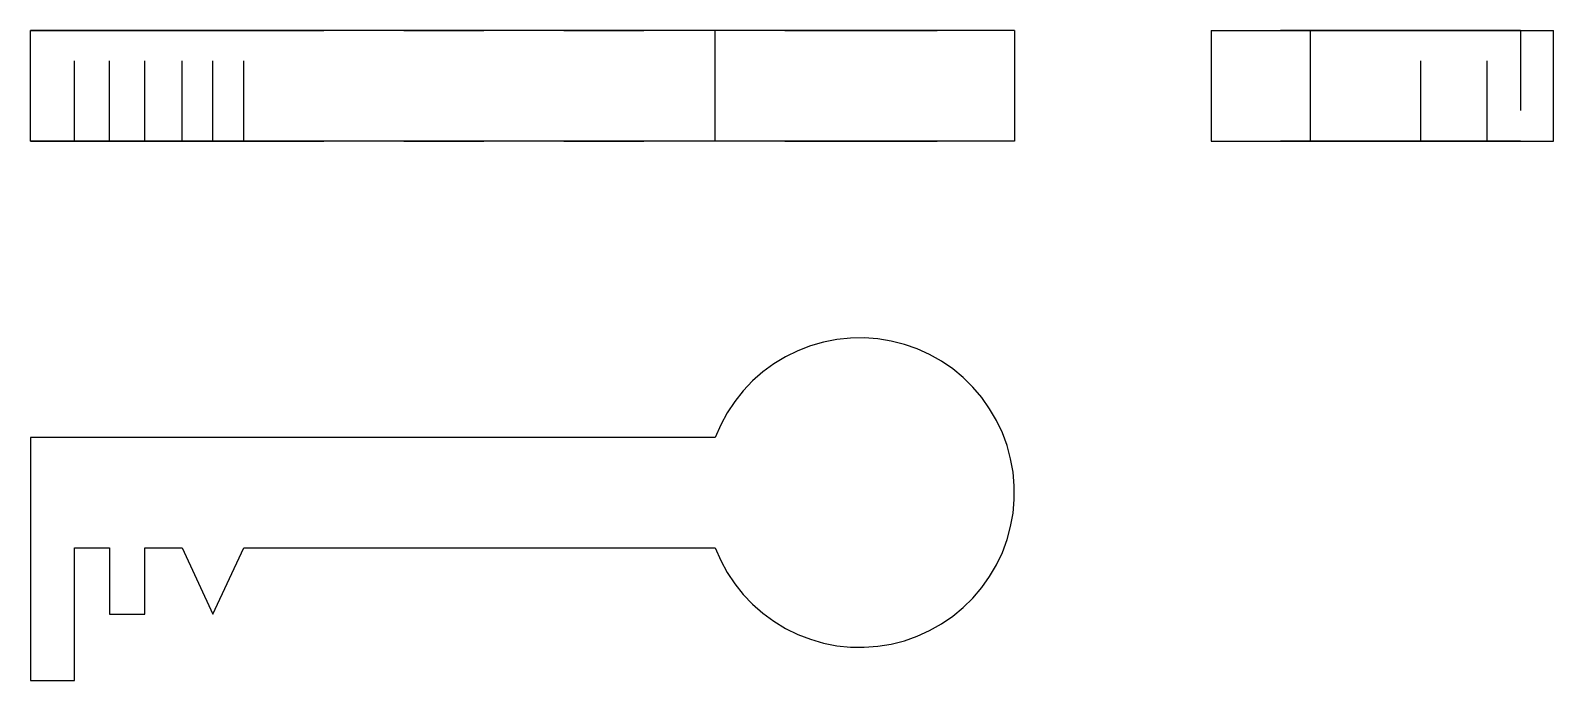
# Model space of a CAD drawing. Extents: x 0 to 1.9, y 0 to 0.81.
import ezdxf

# ---------------------------------------------------------------- set-up
doc = ezdxf.new("R2010")
doc.units = 0
doc.linetypes.add('HIDDEN', pattern=[0.061514, 0.04103, -0.020484])
for name, color, linetype in [('FRONT', 7, 'CONTINUOUS'), ('FRONT_HID', 7, 'HIDDEN'), ('LEFT', 7, 'CONTINUOUS'), ('LEFT_HID', 7, 'HIDDEN'), ('TOP', 7, 'CONTINUOUS')]:
    doc.layers.add(name, color=color, linetype=linetype)

msp = doc.modelspace()

# ---------------------------------------------------------------- linework, layer by layer
at = {"layer": 'FRONT'}
for p, q in [((0.856311, 0.812248), (0, 0.812248)), ((0, 0.674134), (0, 0.812248)), ((0.856311, 0.674134), (0.856311, 0.812248)), ((1.23028, 0.812248), (0.856311, 0.812248)), ((1.23028, 0.812248), (1.23028, 0.674134)), ((0.856311, 0.674134), (0, 0.674134)), ((1.23028, 0.674134), (0.856311, 0.674134))]:
    msp.add_line(p, q, dxfattribs=at)
at = {"layer": 'FRONT_HID', "linetype": 'HIDDEN'}
for p, q in [((0.055246, 0.812248), (0, 0.812248)), ((0, 0.812248), (0.055246, 0.812248)), ((0.055246, 0.812248), (0.098881, 0.812248)), ((0.055246, 0.674134), (0.055246, 0.812248)), ((0.055246, 0.674134), (0.055246, 0.812248)), ((0.098881, 0.812248), (0.143078, 0.812248)), ((0.098881, 0.674134), (0.098881, 0.812248)), ((0.098881, 0.812248), (0.143078, 0.812248)), ((0.098881, 0.674134), (0.098881, 0.812248)), ((0.143078, 0.812248), (0.189541, 0.812248)), ((0.143078, 0.674134), (0.143078, 0.812248)), ((0.143078, 0.674134), (0.143078, 0.812248)), ((0.189541, 0.812248), (0.228213, 0.812248)), ((0.189541, 0.674134), (0.189541, 0.812248)), ((0.189541, 0.812248), (0.228213, 0.812248)), ((0.228213, 0.674134), (0.228213, 0.812248)), ((0.228213, 0.812248), (0.266885, 0.812248)), ((0.228213, 0.812248), (0.266885, 0.812248)), ((0.266885, 0.674134), (0.266885, 0.812248)), ((0.266885, 0.812248), (0.856311, 0.812248)), ((0.949447, 0.812248), (0.943308, 0.812248)), ((0.943308, 0.812248), (0.949447, 0.812248)), ((0.955585, 0.812248), (0.949447, 0.812248)), ((0.949447, 0.812248), (0.955585, 0.812248)), ((0.961723, 0.812248), (0.955585, 0.812248)), ((0.955585, 0.812248), (0.961723, 0.812248)), ((0.967862, 0.812248), (0.961723, 0.812248)), ((0.961723, 0.812248), (0.967862, 0.812248)), ((0.974, 0.812248), (0.967862, 0.812248)), ((0.967862, 0.812248), (0.974, 0.812248)), ((0.980139, 0.812248), (0.974, 0.812248)), ((0.974, 0.812248), (0.980139, 0.812248)), ((0.986277, 0.812248), (0.980139, 0.812248)), ((0.980139, 0.812248), (0.986277, 0.812248)), ((0.992416, 0.812248), (0.986277, 0.812248)), ((0.986277, 0.812248), (0.992416, 0.812248)), ((0.998554, 0.812248), (0.992416, 0.812248)), ((0.992416, 0.812248), (0.998554, 0.812248)), ((1.004692, 0.812248), (0.998554, 0.812248)), ((0.998554, 0.812248), (1.004692, 0.812248)), ((1.010831, 0.812248), (1.004692, 0.812248)), ((1.004692, 0.812248), (1.010831, 0.812248)), ((1.016969, 0.812248), (1.010831, 0.812248)), ((1.010831, 0.812248), (1.016969, 0.812248)), ((1.023108, 0.812248), (1.016969, 0.812248)), ((1.016969, 0.812248), (1.023108, 0.812248)), ((1.029246, 0.812248), (1.023108, 0.812248)), ((1.023108, 0.812248), (1.029246, 0.812248)), ((1.035385, 0.812248), (1.029246, 0.812248)), ((1.029246, 0.812248), (1.035385, 0.812248)), ((1.041523, 0.812248), (1.035385, 0.812248)), ((1.035385, 0.812248), (1.041523, 0.812248)), ((1.047661, 0.812248), (1.041523, 0.812248)), ((1.041523, 0.812248), (1.047661, 0.812248)), ((1.0538, 0.812248), (1.047661, 0.812248)), ((1.047661, 0.812248), (1.0538, 0.812248)), ((1.059938, 0.812248), (1.0538, 0.812248)), ((1.0538, 0.812248), (1.059938, 0.812248)), ((1.066077, 0.812248), (1.059938, 0.812248)), ((1.059938, 0.812248), (1.066077, 0.812248)), ((1.072215, 0.812248), (1.066077, 0.812248)), ((1.066077, 0.812248), (1.072215, 0.812248)), ((1.078354, 0.812248), (1.072215, 0.812248)), ((1.072215, 0.812248), (1.078354, 0.812248)), ((1.084492, 0.812248), (1.078354, 0.812248)), ((1.078354, 0.812248), (1.084492, 0.812248)), ((1.09063, 0.812248), (1.084492, 0.812248)), ((1.084492, 0.812248), (1.09063, 0.812248)), ((1.096769, 0.812248), (1.09063, 0.812248)), ((1.09063, 0.812248), (1.096769, 0.812248)), ((1.102907, 0.812248), (1.096769, 0.812248)), ((1.096769, 0.812248), (1.102907, 0.812248)), ((1.109046, 0.812248), (1.102907, 0.812248)), ((1.102907, 0.812248), (1.109046, 0.812248)), ((1.115184, 0.812248), (1.109046, 0.812248)), ((1.109046, 0.812248), (1.115184, 0.812248)), ((1.121323, 0.812248), (1.115184, 0.812248)), ((1.115184, 0.812248), (1.121323, 0.812248)), ((1.127461, 0.812248), (1.121323, 0.812248)), ((1.121323, 0.812248), (1.127461, 0.812248)), ((1.133599, 0.812248), (1.127461, 0.812248)), ((1.127461, 0.812248), (1.133599, 0.812248)), ((0.055246, 0.674134), (0, 0.674134)), ((0, 0.674134), (0.055246, 0.674134)), ((0.055246, 0.674134), (0.098881, 0.674134)), ((0.098881, 0.674134), (0.143078, 0.674134)), ((0.098881, 0.674134), (0.143078, 0.674134)), ((0.143078, 0.674134), (0.189541, 0.674134)), ((0.189541, 0.674134), (0.228213, 0.674134)), ((0.189541, 0.674134), (0.228213, 0.674134)), ((0.228213, 0.674134), (0.266885, 0.674134)), ((0.228213, 0.674134), (0.266885, 0.674134)), ((0.266885, 0.674134), (0.856311, 0.674134)), ((0.949447, 0.674134), (0.943308, 0.674134)), ((0.943308, 0.674134), (0.949447, 0.674134)), ((0.955585, 0.674134), (0.949447, 0.674134)), ((0.949447, 0.674134), (0.955585, 0.674134)), ((0.961723, 0.674134), (0.955585, 0.674134)), ((0.955585, 0.674134), (0.961723, 0.674134)), ((0.967862, 0.674134), (0.961723, 0.674134)), ((0.961723, 0.674134), (0.967862, 0.674134)), ((0.974, 0.674134), (0.967862, 0.674134)), ((0.967862, 0.674134), (0.974, 0.674134)), ((0.980139, 0.674134), (0.974, 0.674134)), ((0.974, 0.674134), (0.980139, 0.674134)), ((0.986277, 0.674134), (0.980139, 0.674134)), ((0.980139, 0.674134), (0.986277, 0.674134)), ((0.992416, 0.674134), (0.986277, 0.674134)), ((0.986277, 0.674134), (0.992416, 0.674134)), ((0.998554, 0.674134), (0.992416, 0.674134)), ((0.992416, 0.674134), (0.998554, 0.674134)), ((1.004692, 0.674134), (0.998554, 0.674134)), ((0.998554, 0.674134), (1.004692, 0.674134)), ((1.010831, 0.674134), (1.004692, 0.674134)), ((1.004692, 0.674134), (1.010831, 0.674134)), ((1.016969, 0.674134), (1.010831, 0.674134)), ((1.010831, 0.674134), (1.016969, 0.674134)), ((1.023108, 0.674134), (1.016969, 0.674134)), ((1.016969, 0.674134), (1.023108, 0.674134)), ((1.029246, 0.674134), (1.023108, 0.674134)), ((1.023108, 0.674134), (1.029246, 0.674134)), ((1.035385, 0.674134), (1.029246, 0.674134)), ((1.029246, 0.674134), (1.035385, 0.674134)), ((1.041523, 0.674134), (1.035385, 0.674134)), ((1.035385, 0.674134), (1.041523, 0.674134)), ((1.047661, 0.674134), (1.041523, 0.674134)), ((1.041523, 0.674134), (1.047661, 0.674134)), ((1.0538, 0.674134), (1.047661, 0.674134)), ((1.047661, 0.674134), (1.0538, 0.674134)), ((1.059938, 0.674134), (1.0538, 0.674134)), ((1.0538, 0.674134), (1.059938, 0.674134)), ((1.066077, 0.674134), (1.059938, 0.674134)), ((1.059938, 0.674134), (1.066077, 0.674134)), ((1.072215, 0.674134), (1.066077, 0.674134)), ((1.066077, 0.674134), (1.072215, 0.674134)), ((1.078354, 0.674134), (1.072215, 0.674134)), ((1.072215, 0.674134), (1.078354, 0.674134)), ((1.084492, 0.674134), (1.078354, 0.674134)), ((1.078354, 0.674134), (1.084492, 0.674134)), ((1.09063, 0.674134), (1.084492, 0.674134)), ((1.084492, 0.674134), (1.09063, 0.674134)), ((1.096769, 0.674134), (1.09063, 0.674134)), ((1.09063, 0.674134), (1.096769, 0.674134)), ((1.102907, 0.674134), (1.096769, 0.674134)), ((1.096769, 0.674134), (1.102907, 0.674134)), ((1.109046, 0.674134), (1.102907, 0.674134)), ((1.102907, 0.674134), (1.109046, 0.674134)), ((1.115184, 0.674134), (1.109046, 0.674134)), ((1.109046, 0.674134), (1.115184, 0.674134)), ((1.121323, 0.674134), (1.115184, 0.674134)), ((1.115184, 0.674134), (1.121323, 0.674134)), ((1.127461, 0.674134), (1.121323, 0.674134)), ((1.121323, 0.674134), (1.127461, 0.674134)), ((1.133599, 0.674134), (1.127461, 0.674134)), ((1.127461, 0.674134), (1.133599, 0.674134))]:
    msp.add_line(p, q, dxfattribs=at)
at = {"layer": 'LEFT'}
for p, q in [((1.476336, 0.812248), (1.600639, 0.812248)), ((1.476336, 0.812248), (1.476336, 0.674134)), ((1.600639, 0.674134), (1.600639, 0.812248)), ((1.600639, 0.812248), (1.738754, 0.812248)), ((1.738754, 0.812248), (1.904491, 0.812248)), ((1.904491, 0.674134), (1.904491, 0.812248)), ((1.476336, 0.674134), (1.600639, 0.674134)), ((1.600639, 0.674134), (1.738754, 0.674134)), ((1.738754, 0.674134), (1.904491, 0.674134))]:
    msp.add_line(p, q, dxfattribs=at)
at = {"layer": 'LEFT_HID', "linetype": 'HIDDEN'}
for p, q in [((1.863057, 0.812248), (1.476336, 0.812248)), ((1.579928, 0.812248), (1.576936, 0.812248)), ((1.576936, 0.812248), (1.582921, 0.812248)), ((1.585913, 0.812248), (1.579928, 0.812248)), ((1.582921, 0.812248), (1.588905, 0.812248)), ((1.591897, 0.812248), (1.585913, 0.812248)), ((1.588905, 0.812248), (1.59489, 0.812248)), ((1.597882, 0.812248), (1.591897, 0.812248)), ((1.59489, 0.812248), (1.600874, 0.812248)), ((1.603866, 0.812248), (1.597882, 0.812248)), ((1.600874, 0.812248), (1.606859, 0.812248)), ((1.609851, 0.812248), (1.603866, 0.812248)), ((1.606859, 0.812248), (1.612843, 0.812248)), ((1.615835, 0.812248), (1.609851, 0.812248)), ((1.612843, 0.812248), (1.618828, 0.812248)), ((1.62182, 0.812248), (1.615835, 0.812248)), ((1.618828, 0.812248), (1.624812, 0.812248)), ((1.627804, 0.812248), (1.62182, 0.812248)), ((1.624812, 0.812248), (1.630797, 0.812248)), ((1.633789, 0.812248), (1.627804, 0.812248)), ((1.630797, 0.812248), (1.636781, 0.812248)), ((1.639774, 0.812248), (1.633789, 0.812248)), ((1.636781, 0.812248), (1.642766, 0.812248)), ((1.645758, 0.812248), (1.639774, 0.812248)), ((1.642766, 0.812248), (1.64875, 0.812248)), ((1.651743, 0.812248), (1.645758, 0.812248)), ((1.64875, 0.812248), (1.654735, 0.812248)), ((1.657727, 0.812248), (1.651743, 0.812248)), ((1.654735, 0.812248), (1.660719, 0.812248)), ((1.663712, 0.812248), (1.657727, 0.812248)), ((1.660719, 0.812248), (1.666704, 0.812248)), ((1.669696, 0.812248), (1.663712, 0.812248)), ((1.666704, 0.812248), (1.672688, 0.812248)), ((1.675681, 0.812248), (1.669696, 0.812248)), ((1.672688, 0.812248), (1.678673, 0.812248)), ((1.681665, 0.812248), (1.675681, 0.812248)), ((1.678673, 0.812248), (1.684657, 0.812248)), ((1.68765, 0.812248), (1.681665, 0.812248)), ((1.684657, 0.812248), (1.690642, 0.812248)), ((1.693634, 0.812248), (1.68765, 0.812248)), ((1.690642, 0.812248), (1.696627, 0.812248)), ((1.699619, 0.812248), (1.693634, 0.812248)), ((1.696627, 0.812248), (1.702611, 0.812248)), ((1.705603, 0.812248), (1.699619, 0.812248)), ((1.702611, 0.812248), (1.708596, 0.812248)), ((1.711588, 0.812248), (1.705603, 0.812248)), ((1.708596, 0.812248), (1.71458, 0.812248)), ((1.717572, 0.812248), (1.711588, 0.812248)), ((1.71458, 0.812248), (1.720565, 0.812248)), ((1.723557, 0.812248), (1.717572, 0.812248)), ((1.720565, 0.812248), (1.726549, 0.812248)), ((1.729541, 0.812248), (1.723557, 0.812248)), ((1.726549, 0.812248), (1.732534, 0.812248)), ((1.735526, 0.812248), (1.729541, 0.812248)), ((1.732534, 0.812248), (1.738518, 0.812248)), ((1.74151, 0.812248), (1.735526, 0.812248)), ((1.738518, 0.812248), (1.744503, 0.812248)), ((1.738754, 0.812248), (1.863057, 0.812248)), ((1.738754, 0.674134), (1.738754, 0.812248)), ((1.738754, 0.674134), (1.738754, 0.812248)), ((1.821623, 0.812248), (1.738754, 0.812248)), ((1.738754, 0.674134), (1.738754, 0.812248)), ((1.738754, 0.812248), (1.821623, 0.812248)), ((1.738754, 0.674134), (1.738754, 0.812248)), ((1.738754, 0.674134), (1.738754, 0.812248)), ((1.738754, 0.674134), (1.738754, 0.812248)), ((1.821622, 0.812248), (1.738754, 0.812248)), ((1.738754, 0.812248), (1.821622, 0.812248)), ((1.747495, 0.812248), (1.74151, 0.812248)), ((1.744503, 0.812248), (1.750487, 0.812248)), ((1.75348, 0.812248), (1.747495, 0.812248)), ((1.750487, 0.812248), (1.756472, 0.812248)), ((1.759464, 0.812248), (1.75348, 0.812248)), ((1.756472, 0.812248), (1.762456, 0.812248)), ((1.762456, 0.812248), (1.759464, 0.812248)), ((1.821622, 0.674134), (1.821622, 0.812248)), ((1.821622, 0.674134), (1.821622, 0.812248)), ((1.821623, 0.674134), (1.821623, 0.812248)), ((1.863057, 0.812248), (1.863057, 0.674134)), ((1.863057, 0.674134), (1.476336, 0.674134)), ((1.579928, 0.674134), (1.576936, 0.674134)), ((1.576936, 0.674134), (1.582921, 0.674134)), ((1.585913, 0.674134), (1.579928, 0.674134)), ((1.582921, 0.674134), (1.588905, 0.674134)), ((1.591897, 0.674134), (1.585913, 0.674134)), ((1.588905, 0.674134), (1.59489, 0.674134)), ((1.597882, 0.674134), (1.591897, 0.674134)), ((1.59489, 0.674134), (1.600874, 0.674134)), ((1.603866, 0.674134), (1.597882, 0.674134)), ((1.600874, 0.674134), (1.606859, 0.674134)), ((1.609851, 0.674134), (1.603866, 0.674134)), ((1.606859, 0.674134), (1.612843, 0.674134)), ((1.615835, 0.674134), (1.609851, 0.674134)), ((1.612843, 0.674134), (1.618828, 0.674134)), ((1.62182, 0.674134), (1.615835, 0.674134)), ((1.618828, 0.674134), (1.624812, 0.674134)), ((1.627804, 0.674134), (1.62182, 0.674134)), ((1.624812, 0.674134), (1.630797, 0.674134)), ((1.633789, 0.674134), (1.627804, 0.674134)), ((1.630797, 0.674134), (1.636781, 0.674134)), ((1.639774, 0.674134), (1.633789, 0.674134)), ((1.636781, 0.674134), (1.642766, 0.674134)), ((1.645758, 0.674134), (1.639774, 0.674134)), ((1.642766, 0.674134), (1.64875, 0.674134)), ((1.651743, 0.674134), (1.645758, 0.674134)), ((1.64875, 0.674134), (1.654735, 0.674134)), ((1.657727, 0.674134), (1.651743, 0.674134)), ((1.654735, 0.674134), (1.660719, 0.674134)), ((1.663712, 0.674134), (1.657727, 0.674134)), ((1.660719, 0.674134), (1.666704, 0.674134)), ((1.669696, 0.674134), (1.663712, 0.674134)), ((1.666704, 0.674134), (1.672688, 0.674134)), ((1.675681, 0.674134), (1.669696, 0.674134)), ((1.672688, 0.674134), (1.678673, 0.674134)), ((1.681665, 0.674134), (1.675681, 0.674134)), ((1.678673, 0.674134), (1.684657, 0.674134)), ((1.68765, 0.674134), (1.681665, 0.674134)), ((1.684657, 0.674134), (1.690642, 0.674134)), ((1.693634, 0.674134), (1.68765, 0.674134)), ((1.690642, 0.674134), (1.696627, 0.674134)), ((1.699619, 0.674134), (1.693634, 0.674134)), ((1.696627, 0.674134), (1.702611, 0.674134)), ((1.705603, 0.674134), (1.699619, 0.674134)), ((1.702611, 0.674134), (1.708596, 0.674134)), ((1.711588, 0.674134), (1.705603, 0.674134)), ((1.708596, 0.674134), (1.71458, 0.674134)), ((1.717572, 0.674134), (1.711588, 0.674134)), ((1.71458, 0.674134), (1.720565, 0.674134)), ((1.723557, 0.674134), (1.717572, 0.674134)), ((1.720565, 0.674134), (1.726549, 0.674134)), ((1.729541, 0.674134), (1.723557, 0.674134)), ((1.726549, 0.674134), (1.732534, 0.674134)), ((1.735526, 0.674134), (1.729541, 0.674134)), ((1.732534, 0.674134), (1.738518, 0.674134)), ((1.74151, 0.674134), (1.735526, 0.674134)), ((1.738518, 0.674134), (1.744503, 0.674134)), ((1.738754, 0.674134), (1.863057, 0.674134)), ((1.821623, 0.674134), (1.738754, 0.674134)), ((1.738754, 0.674134), (1.821623, 0.674134)), ((1.821622, 0.674134), (1.738754, 0.674134)), ((1.738754, 0.674134), (1.821622, 0.674134)), ((1.747495, 0.674134), (1.74151, 0.674134)), ((1.744503, 0.674134), (1.750487, 0.674134)), ((1.75348, 0.674134), (1.747495, 0.674134)), ((1.750487, 0.674134), (1.756472, 0.674134)), ((1.759464, 0.674134), (1.75348, 0.674134)), ((1.756472, 0.674134), (1.762456, 0.674134)), ((1.762456, 0.674134), (1.759464, 0.674134))]:
    msp.add_line(p, q, dxfattribs=at)
at = {"layer": 'TOP'}
for p, q in [((0.991698, 0.422793), (0.975325, 0.418083)), ((1.008422, 0.426044), (0.991698, 0.422793)), ((1.025367, 0.42781), (1.008422, 0.426044)), ((1.042402, 0.428078), (1.025367, 0.42781)), ((1.059395, 0.426845), (1.042402, 0.428078)), ((1.076213, 0.424121), (1.059395, 0.426845)), ((1.092726, 0.419927), (1.076213, 0.424121)), ((1.108805, 0.414296), (1.092726, 0.419927)), ((0.944137, 0.404441), (0.929564, 0.395615)), ((0.95943, 0.411949), (0.944137, 0.404441)), ((0.975325, 0.418083), (0.95943, 0.411949)), ((1.124327, 0.407272), (1.108805, 0.414296)), ((1.13917, 0.398908), (1.124327, 0.407272)), ((0.915824, 0.385541), (0.903025, 0.374296)), ((0.929564, 0.395615), (0.915824, 0.385541)), ((1.153219, 0.38927), (1.13917, 0.398908)), ((1.166365, 0.378433), (1.153219, 0.38927)), ((0.891265, 0.361969), (0.880636, 0.348654)), ((0.903025, 0.374296), (0.891265, 0.361969)), ((1.178507, 0.366481), (1.166365, 0.378433)), ((1.189549, 0.353507), (1.178507, 0.366481)), ((0.880636, 0.348654), (0.87122, 0.334455)), ((1.199406, 0.339611), (1.189549, 0.353507)), ((0.87122, 0.334455), (0.863091, 0.319482)), ((1.208002, 0.324901), (1.199406, 0.339611)), ((1.215269, 0.309492), (1.208002, 0.324901)), ((0.863091, 0.319482), (0.856311, 0.303852)), ((1.221152, 0.293503), (1.215269, 0.309492)), ((0.856311, 0.303852), (0, 0.303852)), ((0, 0.303852), (0, 0.165738)), ((1.225605, 0.277058), (1.221152, 0.293503)), ((1.228592, 0.260284), (1.225605, 0.277058)), ((1.230092, 0.243313), (1.228592, 0.260284)), ((1.230092, 0.226276), (1.230092, 0.243313)), ((1.228592, 0.209305), (1.230092, 0.226276)), ((1.221152, 0.176087), (1.225605, 0.192532)), ((1.225605, 0.192532), (1.228592, 0.209305)), ((1.215269, 0.160098), (1.221152, 0.176087)), ((0, 0.165738), (0, 0)), ((0.055246, 0.165738), (0.098881, 0.165738)), ((0.055246, 0), (0.055246, 0.165738)), ((0.098881, 0.165738), (0.098881, 0.082869)), ((0.143078, 0.165738), (0.189541, 0.165738)), ((0.143078, 0.082869), (0.143078, 0.165738)), ((0.189541, 0.165738), (0.228213, 0.082868)), ((0.228213, 0.082868), (0.266885, 0.165738)), ((0.266885, 0.165738), (0.856311, 0.165738)), ((0.856311, 0.165738), (0.863091, 0.150108)), ((1.208002, 0.144689), (1.215269, 0.160098)), ((0.863091, 0.150108), (0.87122, 0.135135)), ((0.87122, 0.135135), (0.880636, 0.120936)), ((1.199406, 0.129979), (1.208002, 0.144689)), ((0.880636, 0.120936), (0.891265, 0.107621)), ((1.178507, 0.103108), (1.189549, 0.116083)), ((1.189549, 0.116083), (1.199406, 0.129979)), ((0.891265, 0.107621), (0.903025, 0.095294)), ((0.903025, 0.095294), (0.915824, 0.084049)), ((1.166365, 0.091156), (1.178507, 0.103108)), ((0.098881, 0.082869), (0.143078, 0.082869)), ((0.915824, 0.084049), (0.929564, 0.073975)), ((1.13917, 0.070682), (1.153219, 0.080319)), ((1.153219, 0.080319), (1.166365, 0.091156)), ((0.929564, 0.073975), (0.944137, 0.065149)), ((0.944137, 0.065149), (0.95943, 0.057641)), ((0.95943, 0.057641), (0.975325, 0.051507)), ((1.108805, 0.055294), (1.124327, 0.062318)), ((1.124327, 0.062318), (1.13917, 0.070682)), ((0.975325, 0.051507), (0.991698, 0.046797)), ((0.991698, 0.046797), (1.008422, 0.043546)), ((1.008422, 0.043546), (1.025367, 0.04178)), ((1.025367, 0.04178), (1.042402, 0.041512)), ((1.042402, 0.041512), (1.059395, 0.042745)), ((1.059395, 0.042745), (1.076213, 0.045469)), ((1.076213, 0.045469), (1.092726, 0.049663)), ((1.092726, 0.049663), (1.108805, 0.055294)), ((0, 0), (0.055246, 0))]:
    msp.add_line(p, q, dxfattribs=at)

doc.saveas('drawing.dxf')
